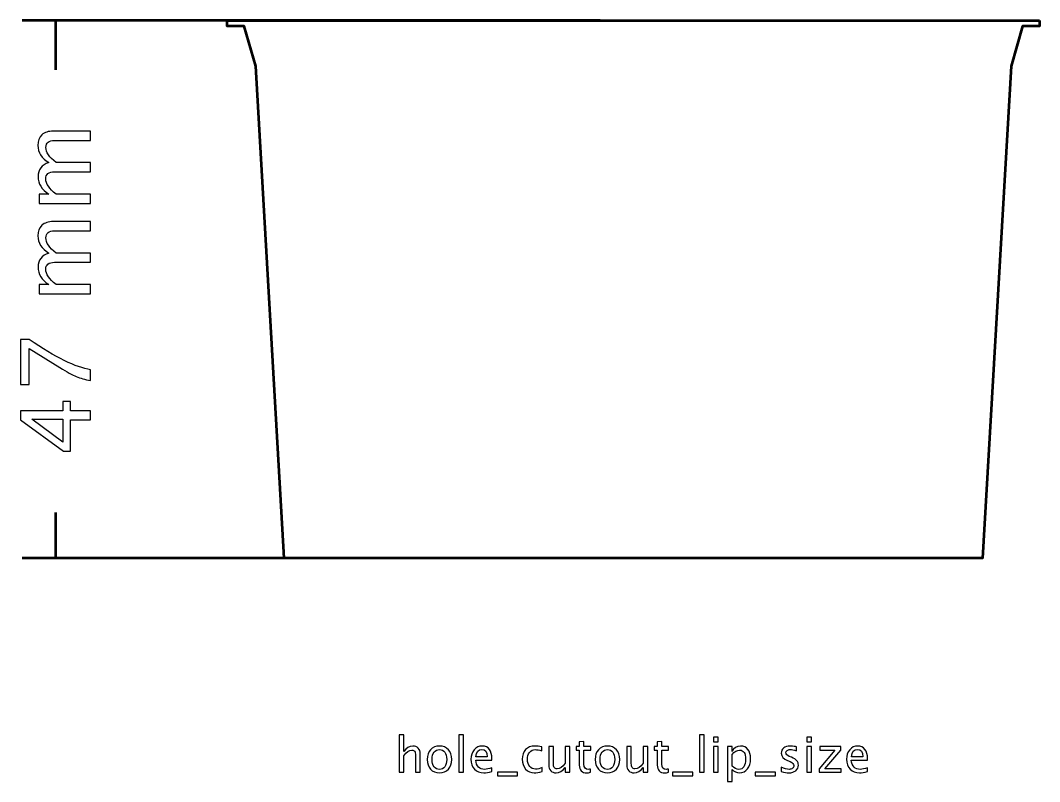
# Model space of a CAD drawing. Header units: centimetres. Extents: x -14.4 to 14.4, y -15.9 to 20.1.
# Drawn here: x -12.86 to -3.95, y -8.45 to -1.8 of the extents above; entities that cross this region are included whole.
import ezdxf

# ---------------------------------------------------------------- set-up
doc = ezdxf.new("R2010")
doc.units = ezdxf.units.CM
doc.header["$MEASUREMENT"] = 0
doc.layers.add('Layer 1', color=7, linetype='Continuous')

msp = doc.modelspace()

# ---------------------------------------------------------------- linework, layer by layer
at = {"layer": 'Layer 1', "lineweight": 53}
for points in [[(-7.79106, -1.8), (-7.79106, -1.8), (-12.84105, -1.8), (-12.84105, -1.8)], [(-12.54999, -1.8), (-12.54999, -1.8), (-12.54999, -2.23137), (-12.54999, -2.23137)], [(-12.54999, -6.10307), (-12.54999, -6.10307), (-12.54999, -6.5), (-12.54999, -6.5)], [(-7.79106, -6.5), (-7.79106, -6.5), (-12.84105, -6.5), (-12.84105, -6.5)]]:
    msp.add_open_spline(points, degree=3, dxfattribs=at)
msp.add_open_spline([(-3.95002, -1.8), (-3.95002, -1.8), (-11.04999, -1.8), (-11.04999, -1.8), (-11.04999, -1.8), (-11.04999, -1.8), (-11.04999, -1.85), (-11.04999, -1.85), (-11.04999, -1.85), (-11.04999, -1.85), (-10.89999, -1.84999), (-10.89999, -1.84999), (-10.89999, -1.84999), (-10.89999, -1.84999), (-10.79999, -2.2), (-10.79999, -2.2), (-10.79999, -2.2), (-10.79999, -2.2), (-10.54999, -6.5), (-10.54999, -6.5), (-10.54999, -6.5), (-10.54999, -6.5), (-4.45002, -6.5), (-4.45002, -6.5), (-4.45002, -6.5), (-4.45002, -6.5), (-4.20002, -2.2), (-4.20002, -2.2), (-4.20002, -2.2), (-4.20002, -2.2), (-4.10002, -1.84999), (-4.10002, -1.84999), (-4.10002, -1.84999), (-4.10002, -1.84999), (-3.95002, -1.85), (-3.95002, -1.85), (-3.95002, -1.85), (-3.95002, -1.85), (-3.95002, -1.8), (-3.95002, -1.8)], degree=3, knots=[0, 0, 0, 0, 0.0909091, 0.0909091, 0.0909091, 0.0909091, 0.1818182, 0.1818182, 0.1818182, 0.1818182, 0.2727273, 0.2727273, 0.2727273, 0.2727273, 0.3636364, 0.3636364, 0.3636364, 0.3636364, 0.4545455, 0.4545455, 0.4545455, 0.4545455, 0.5454545, 0.5454545, 0.5454545, 0.5454545, 0.6363636, 0.6363636, 0.6363636, 0.6363636, 0.7272727, 0.7272727, 0.7272727, 0.7272727, 0.8181818, 0.8181818, 0.8181818, 0.8181818, 1, 1, 1, 1], dxfattribs=at)
at = {"layer": 'Layer 1'}
for points, knots in [([(-12.24392, -3.39943), (-12.24392, -3.39943), (-12.69266, -3.39943), (-12.69266, -3.39943), (-12.69266, -3.39943), (-12.69266, -3.39943), (-12.69266, -3.31815), (-12.69266, -3.31815), (-12.69266, -3.31815), (-12.69266, -3.31815), (-12.60785, -3.31815), (-12.60785, -3.31815), (-12.60785, -3.31815), (-12.67064, -3.2785), (-12.70197, -3.2277), (-12.70197, -3.16547), (-12.70197, -3.16547), (-12.70197, -3.10549), (-12.67064, -3.06471), (-12.60785, -3.04298), (-12.60785, -3.04298), (-12.67121, -3.00446), (-12.70282, -2.95422), (-12.70282, -2.89256), (-12.70282, -2.89256), (-12.70282, -2.85319), (-12.69124, -2.82257), (-12.66796, -2.80069), (-12.66796, -2.80069), (-12.64468, -2.77882), (-12.61208, -2.76781), (-12.57017, -2.76781), (-12.57017, -2.76781), (-12.57017, -2.76781), (-12.24392, -2.76781), (-12.24392, -2.76781), (-12.24392, -2.76781), (-12.24392, -2.76781), (-12.24392, -2.84909), (-12.24392, -2.84909), (-12.24392, -2.84909), (-12.24392, -2.84909), (-12.55676, -2.84909), (-12.55676, -2.84909), (-12.55676, -2.84909), (-12.60785, -2.84909), (-12.63339, -2.86941), (-12.63339, -2.91005), (-12.63339, -2.91005), (-12.63339, -2.95225), (-12.60361, -2.99656), (-12.54392, -3.04298), (-12.54392, -3.04298), (-12.54392, -3.04298), (-12.24392, -3.04298), (-12.24392, -3.04298), (-12.24392, -3.04298), (-12.24392, -3.04298), (-12.24392, -3.12426), (-12.24392, -3.12426), (-12.24392, -3.12426), (-12.24392, -3.12426), (-12.55705, -3.12426), (-12.55705, -3.12426), (-12.55705, -3.12426), (-12.60855, -3.12426), (-12.63423, -3.14486), (-12.63423, -3.18621), (-12.63423, -3.18621), (-12.63423, -3.22727), (-12.60432, -3.2713), (-12.54435, -3.31815), (-12.54435, -3.31815), (-12.54435, -3.31815), (-12.24392, -3.31815), (-12.24392, -3.31815), (-12.24392, -3.31815), (-12.24392, -3.31815), (-12.24392, -3.39943), (-12.24392, -3.39943)], [0, 0, 0, 0, 0.047619, 0.047619, 0.047619, 0.047619, 0.0952381, 0.0952381, 0.0952381, 0.0952381, 0.1428571, 0.1428571, 0.1428571, 0.1428571, 0.1904762, 0.1904762, 0.1904762, 0.1904762, 0.2380952, 0.2380952, 0.2380952, 0.2380952, 0.2857143, 0.2857143, 0.2857143, 0.2857143, 0.3333333, 0.3333333, 0.3333333, 0.3333333, 0.3809524, 0.3809524, 0.3809524, 0.3809524, 0.4285714, 0.4285714, 0.4285714, 0.4285714, 0.4761905, 0.4761905, 0.4761905, 0.4761905, 0.5238095, 0.5238095, 0.5238095, 0.5238095, 0.5714286, 0.5714286, 0.5714286, 0.5714286, 0.6190476, 0.6190476, 0.6190476, 0.6190476, 0.6666667, 0.6666667, 0.6666667, 0.6666667, 0.7142857, 0.7142857, 0.7142857, 0.7142857, 0.7619048, 0.7619048, 0.7619048, 0.7619048, 0.8095238, 0.8095238, 0.8095238, 0.8095238, 0.8571429, 0.8571429, 0.8571429, 0.8571429, 0.9047619, 0.9047619, 0.9047619, 0.9047619, 1, 1, 1, 1]), ([(-12.24392, -4.18994), (-12.24392, -4.18994), (-12.69266, -4.18994), (-12.69266, -4.18994), (-12.69266, -4.18994), (-12.69266, -4.18994), (-12.69266, -4.10866), (-12.69266, -4.10866), (-12.69266, -4.10866), (-12.69266, -4.10866), (-12.60785, -4.10866), (-12.60785, -4.10866), (-12.60785, -4.10866), (-12.67064, -4.06901), (-12.70197, -4.01821), (-12.70197, -3.95598), (-12.70197, -3.95598), (-12.70197, -3.896), (-12.67064, -3.85522), (-12.60785, -3.83349), (-12.60785, -3.83349), (-12.67121, -3.79497), (-12.70282, -3.74473), (-12.70282, -3.68307), (-12.70282, -3.68307), (-12.70282, -3.6437), (-12.69124, -3.61308), (-12.66796, -3.5912), (-12.66796, -3.5912), (-12.64468, -3.56933), (-12.61208, -3.55832), (-12.57017, -3.55832), (-12.57017, -3.55832), (-12.57017, -3.55832), (-12.24392, -3.55832), (-12.24392, -3.55832), (-12.24392, -3.55832), (-12.24392, -3.55832), (-12.24392, -3.6396), (-12.24392, -3.6396), (-12.24392, -3.6396), (-12.24392, -3.6396), (-12.55676, -3.6396), (-12.55676, -3.6396), (-12.55676, -3.6396), (-12.60785, -3.6396), (-12.63339, -3.65992), (-12.63339, -3.70056), (-12.63339, -3.70056), (-12.63339, -3.74276), (-12.60361, -3.78707), (-12.54392, -3.83349), (-12.54392, -3.83349), (-12.54392, -3.83349), (-12.24392, -3.83349), (-12.24392, -3.83349), (-12.24392, -3.83349), (-12.24392, -3.83349), (-12.24392, -3.91477), (-12.24392, -3.91477), (-12.24392, -3.91477), (-12.24392, -3.91477), (-12.55705, -3.91477), (-12.55705, -3.91477), (-12.55705, -3.91477), (-12.60855, -3.91477), (-12.63423, -3.93537), (-12.63423, -3.97672), (-12.63423, -3.97672), (-12.63423, -4.01778), (-12.60432, -4.06181), (-12.54435, -4.10866), (-12.54435, -4.10866), (-12.54435, -4.10866), (-12.24392, -4.10866), (-12.24392, -4.10866), (-12.24392, -4.10866), (-12.24392, -4.10866), (-12.24392, -4.18994), (-12.24392, -4.18994)], [0, 0, 0, 0, 0.047619, 0.047619, 0.047619, 0.047619, 0.0952381, 0.0952381, 0.0952381, 0.0952381, 0.1428571, 0.1428571, 0.1428571, 0.1428571, 0.1904762, 0.1904762, 0.1904762, 0.1904762, 0.2380952, 0.2380952, 0.2380952, 0.2380952, 0.2857143, 0.2857143, 0.2857143, 0.2857143, 0.3333333, 0.3333333, 0.3333333, 0.3333333, 0.3809524, 0.3809524, 0.3809524, 0.3809524, 0.4285714, 0.4285714, 0.4285714, 0.4285714, 0.4761905, 0.4761905, 0.4761905, 0.4761905, 0.5238095, 0.5238095, 0.5238095, 0.5238095, 0.5714286, 0.5714286, 0.5714286, 0.5714286, 0.6190476, 0.6190476, 0.6190476, 0.6190476, 0.6666667, 0.6666667, 0.6666667, 0.6666667, 0.7142857, 0.7142857, 0.7142857, 0.7142857, 0.7619048, 0.7619048, 0.7619048, 0.7619048, 0.8095238, 0.8095238, 0.8095238, 0.8095238, 0.8571429, 0.8571429, 0.8571429, 0.8571429, 0.9047619, 0.9047619, 0.9047619, 0.9047619, 1, 1, 1, 1]), ([(-12.24392, -4.94743), (-12.29162, -4.93953), (-12.33296, -4.9281), (-12.36767, -4.91342), (-12.36767, -4.91342), (-12.40239, -4.89875), (-12.45008, -4.87264), (-12.5109, -4.83539), (-12.5109, -4.83539), (-12.5109, -4.83539), (-12.77986, -4.66888), (-12.77986, -4.66888), (-12.77986, -4.66888), (-12.77986, -4.66888), (-12.77986, -4.98299), (-12.77986, -4.98299), (-12.77986, -4.98299), (-12.77986, -4.98299), (-12.85606, -4.98299), (-12.85606, -4.98299), (-12.85606, -4.98299), (-12.85606, -4.98299), (-12.85606, -4.59013), (-12.85606, -4.59013), (-12.85606, -4.59013), (-12.85606, -4.59013), (-12.77986, -4.59013), (-12.77986, -4.59013), (-12.77986, -4.59013), (-12.54844, -4.74691), (-12.36979, -4.83468), (-12.24392, -4.85345), (-12.24392, -4.85345), (-12.24392, -4.85345), (-12.24392, -4.94743), (-12.24392, -4.94743)], [0, 0, 0, 0, 0.1, 0.1, 0.1, 0.1, 0.2, 0.2, 0.2, 0.2, 0.3, 0.3, 0.3, 0.3, 0.4, 0.4, 0.4, 0.4, 0.5, 0.5, 0.5, 0.5, 0.6, 0.6, 0.6, 0.6, 0.7, 0.7, 0.7, 0.7, 0.8, 0.8, 0.8, 0.8, 1, 1, 1, 1]), ([(-12.24392, -5.29062), (-12.24392, -5.29062), (-12.41749, -5.29062), (-12.41749, -5.29062), (-12.41749, -5.29062), (-12.41749, -5.29062), (-12.41749, -5.56663), (-12.41749, -5.56663), (-12.41749, -5.56663), (-12.41749, -5.56663), (-12.47929, -5.56663), (-12.47929, -5.56663), (-12.47929, -5.56663), (-12.47929, -5.56663), (-12.85606, -5.29062), (-12.85606, -5.29062), (-12.85606, -5.29062), (-12.85606, -5.29062), (-12.85606, -5.21442), (-12.85606, -5.21442), (-12.85606, -5.21442), (-12.85606, -5.21442), (-12.48437, -5.21442), (-12.48437, -5.21442), (-12.48437, -5.21442), (-12.48437, -5.21442), (-12.48437, -5.13229), (-12.48437, -5.13229), (-12.48437, -5.13229), (-12.48437, -5.13229), (-12.41749, -5.13229), (-12.41749, -5.13229), (-12.41749, -5.13229), (-12.41749, -5.13229), (-12.41749, -5.21442), (-12.41749, -5.21442), (-12.41749, -5.21442), (-12.41749, -5.21442), (-12.24392, -5.21442), (-12.24392, -5.21442), (-12.24392, -5.21442), (-12.24392, -5.21442), (-12.24392, -5.29062), (-12.24392, -5.29062)], [0, 0, 0, 0, 0.0833333, 0.0833333, 0.0833333, 0.0833333, 0.1666667, 0.1666667, 0.1666667, 0.1666667, 0.25, 0.25, 0.25, 0.25, 0.3333333, 0.3333333, 0.3333333, 0.3333333, 0.4166667, 0.4166667, 0.4166667, 0.4166667, 0.5, 0.5, 0.5, 0.5, 0.5833333, 0.5833333, 0.5833333, 0.5833333, 0.6666667, 0.6666667, 0.6666667, 0.6666667, 0.75, 0.75, 0.75, 0.75, 0.8333333, 0.8333333, 0.8333333, 0.8333333, 1, 1, 1, 1]), ([(-12.48437, -5.48634), (-12.48437, -5.48634), (-12.48437, -5.28554), (-12.48437, -5.28554), (-12.48437, -5.28554), (-12.48437, -5.28554), (-12.75559, -5.28554), (-12.75559, -5.28554), (-12.75559, -5.28554), (-12.75559, -5.28554), (-12.48437, -5.48634), (-12.48437, -5.48634)], [0, 0, 0, 0, 0.25, 0.25, 0.25, 0.25, 0.5, 0.5, 0.5, 0.5, 1, 1, 1, 1]), ([(-9.54636, -8.37235), (-9.54636, -8.37235), (-9.54636, -8.04596), (-9.54636, -8.04596), (-9.54636, -8.04596), (-9.54636, -8.04596), (-9.50572, -8.04596), (-9.50572, -8.04596), (-9.50572, -8.04596), (-9.50572, -8.04596), (-9.50572, -8.19039), (-9.50572, -8.19039), (-9.50572, -8.19039), (-9.4842, -8.15899), (-9.45781, -8.14333), (-9.42663, -8.14333), (-9.42663, -8.14333), (-9.40701, -8.14333), (-9.39142, -8.14947), (-9.37992, -8.16181), (-9.37992, -8.16181), (-9.36842, -8.17409), (-9.36264, -8.19067), (-9.36264, -8.21141), (-9.36264, -8.21141), (-9.36264, -8.21141), (-9.36264, -8.37235), (-9.36264, -8.37235), (-9.36264, -8.37235), (-9.36264, -8.37235), (-9.40327, -8.37235), (-9.40327, -8.37235), (-9.40327, -8.37235), (-9.40327, -8.37235), (-9.40327, -8.22468), (-9.40327, -8.22468), (-9.40327, -8.22468), (-9.40327, -8.20803), (-9.40574, -8.19617), (-9.41061, -8.18912), (-9.41061, -8.18912), (-9.41555, -8.18199), (-9.42367, -8.17846), (-9.43502, -8.17846), (-9.43502, -8.17846), (-9.46, -8.17846), (-9.48357, -8.19476), (-9.50572, -8.22736), (-9.50572, -8.22736), (-9.50572, -8.22736), (-9.50572, -8.37235), (-9.50572, -8.37235), (-9.50572, -8.37235), (-9.50572, -8.37235), (-9.54636, -8.37235), (-9.54636, -8.37235)], [0, 0, 0, 0, 0.0666667, 0.0666667, 0.0666667, 0.0666667, 0.1333333, 0.1333333, 0.1333333, 0.1333333, 0.2, 0.2, 0.2, 0.2, 0.2666667, 0.2666667, 0.2666667, 0.2666667, 0.3333333, 0.3333333, 0.3333333, 0.3333333, 0.4, 0.4, 0.4, 0.4, 0.4666667, 0.4666667, 0.4666667, 0.4666667, 0.5333333, 0.5333333, 0.5333333, 0.5333333, 0.6, 0.6, 0.6, 0.6, 0.6666667, 0.6666667, 0.6666667, 0.6666667, 0.7333333, 0.7333333, 0.7333333, 0.7333333, 0.8, 0.8, 0.8, 0.8, 0.8666667, 0.8666667, 0.8666667, 0.8666667, 1, 1, 1, 1]), ([(-9.02354, -8.37235), (-9.02354, -8.37235), (-9.02354, -8.04596), (-9.02354, -8.04596), (-9.02354, -8.04596), (-9.02354, -8.04596), (-8.9829, -8.04596), (-8.9829, -8.04596), (-8.9829, -8.04596), (-8.9829, -8.04596), (-8.9829, -8.37235), (-8.9829, -8.37235), (-8.9829, -8.37235), (-8.9829, -8.37235), (-9.02354, -8.37235), (-9.02354, -8.37235)], [0, 0, 0, 0, 0.2, 0.2, 0.2, 0.2, 0.4, 0.4, 0.4, 0.4, 0.6, 0.6, 0.6, 0.6, 1, 1, 1, 1]), ([(-7.87376, -8.37228), (-7.88632, -8.37574), (-7.89726, -8.37743), (-7.9065, -8.37743), (-7.9065, -8.37743), (-7.92724, -8.37743), (-7.9434, -8.3715), (-7.95497, -8.35965), (-7.95497, -8.35965), (-7.96661, -8.3478), (-7.9724, -8.33136), (-7.9724, -8.31026), (-7.9724, -8.31026), (-7.9724, -8.31026), (-7.9724, -8.17846), (-7.9724, -8.17846), (-7.9724, -8.17846), (-7.9724, -8.17846), (-8.00048, -8.17846), (-8.00048, -8.17846), (-8.00048, -8.17846), (-8.00048, -8.17846), (-8.00048, -8.14799), (-8.00048, -8.14799), (-8.00048, -8.14799), (-8.00048, -8.14799), (-7.9724, -8.14799), (-7.9724, -8.14799), (-7.9724, -8.14799), (-7.9724, -8.14799), (-7.9724, -8.10742), (-7.9724, -8.10742), (-7.9724, -8.10742), (-7.9724, -8.10742), (-7.93176, -8.10354), (-7.93176, -8.10354), (-7.93176, -8.10354), (-7.93176, -8.10354), (-7.93176, -8.14799), (-7.93176, -8.14799), (-7.93176, -8.14799), (-7.93176, -8.14799), (-7.87291, -8.14799), (-7.87291, -8.14799), (-7.87291, -8.14799), (-7.87291, -8.14799), (-7.87291, -8.17846), (-7.87291, -8.17846), (-7.87291, -8.17846), (-7.87291, -8.17846), (-7.93176, -8.17846), (-7.93176, -8.17846), (-7.93176, -8.17846), (-7.93176, -8.17846), (-7.93176, -8.30292), (-7.93176, -8.30292), (-7.93176, -8.30292), (-7.93176, -8.33227), (-7.91899, -8.34695), (-7.89352, -8.34695), (-7.89352, -8.34695), (-7.88808, -8.34695), (-7.88152, -8.34603), (-7.87376, -8.34427), (-7.87376, -8.34427), (-7.87376, -8.34427), (-7.87376, -8.37228), (-7.87376, -8.37228)], [0, 0, 0, 0, 0.0555556, 0.0555556, 0.0555556, 0.0555556, 0.1111111, 0.1111111, 0.1111111, 0.1111111, 0.1666667, 0.1666667, 0.1666667, 0.1666667, 0.2222222, 0.2222222, 0.2222222, 0.2222222, 0.2777778, 0.2777778, 0.2777778, 0.2777778, 0.3333333, 0.3333333, 0.3333333, 0.3333333, 0.3888889, 0.3888889, 0.3888889, 0.3888889, 0.4444444, 0.4444444, 0.4444444, 0.4444444, 0.5, 0.5, 0.5, 0.5, 0.5555556, 0.5555556, 0.5555556, 0.5555556, 0.6111111, 0.6111111, 0.6111111, 0.6111111, 0.6666667, 0.6666667, 0.6666667, 0.6666667, 0.7222222, 0.7222222, 0.7222222, 0.7222222, 0.7777778, 0.7777778, 0.7777778, 0.7777778, 0.8333333, 0.8333333, 0.8333333, 0.8333333, 0.8888889, 0.8888889, 0.8888889, 0.8888889, 1, 1, 1, 1]), ([(-7.19261, -8.37228), (-7.20517, -8.37574), (-7.21611, -8.37743), (-7.22535, -8.37743), (-7.22535, -8.37743), (-7.24609, -8.37743), (-7.26225, -8.3715), (-7.27382, -8.35965), (-7.27382, -8.35965), (-7.28546, -8.3478), (-7.29125, -8.33136), (-7.29125, -8.31026), (-7.29125, -8.31026), (-7.29125, -8.31026), (-7.29125, -8.17846), (-7.29125, -8.17846), (-7.29125, -8.17846), (-7.29125, -8.17846), (-7.31933, -8.17846), (-7.31933, -8.17846), (-7.31933, -8.17846), (-7.31933, -8.17846), (-7.31933, -8.14799), (-7.31933, -8.14799), (-7.31933, -8.14799), (-7.31933, -8.14799), (-7.29125, -8.14799), (-7.29125, -8.14799), (-7.29125, -8.14799), (-7.29125, -8.14799), (-7.29125, -8.10742), (-7.29125, -8.10742), (-7.29125, -8.10742), (-7.29125, -8.10742), (-7.25061, -8.10354), (-7.25061, -8.10354), (-7.25061, -8.10354), (-7.25061, -8.10354), (-7.25061, -8.14799), (-7.25061, -8.14799), (-7.25061, -8.14799), (-7.25061, -8.14799), (-7.19176, -8.14799), (-7.19176, -8.14799), (-7.19176, -8.14799), (-7.19176, -8.14799), (-7.19176, -8.17846), (-7.19176, -8.17846), (-7.19176, -8.17846), (-7.19176, -8.17846), (-7.25061, -8.17846), (-7.25061, -8.17846), (-7.25061, -8.17846), (-7.25061, -8.17846), (-7.25061, -8.30292), (-7.25061, -8.30292), (-7.25061, -8.30292), (-7.25061, -8.33227), (-7.23784, -8.34695), (-7.21237, -8.34695), (-7.21237, -8.34695), (-7.20693, -8.34695), (-7.20037, -8.34603), (-7.19261, -8.34427), (-7.19261, -8.34427), (-7.19261, -8.34427), (-7.19261, -8.37228), (-7.19261, -8.37228)], [0, 0, 0, 0, 0.0555556, 0.0555556, 0.0555556, 0.0555556, 0.1111111, 0.1111111, 0.1111111, 0.1111111, 0.1666667, 0.1666667, 0.1666667, 0.1666667, 0.2222222, 0.2222222, 0.2222222, 0.2222222, 0.2777778, 0.2777778, 0.2777778, 0.2777778, 0.3333333, 0.3333333, 0.3333333, 0.3333333, 0.3888889, 0.3888889, 0.3888889, 0.3888889, 0.4444444, 0.4444444, 0.4444444, 0.4444444, 0.5, 0.5, 0.5, 0.5, 0.5555556, 0.5555556, 0.5555556, 0.5555556, 0.6111111, 0.6111111, 0.6111111, 0.6111111, 0.6666667, 0.6666667, 0.6666667, 0.6666667, 0.7222222, 0.7222222, 0.7222222, 0.7222222, 0.7777778, 0.7777778, 0.7777778, 0.7777778, 0.8333333, 0.8333333, 0.8333333, 0.8333333, 0.8888889, 0.8888889, 0.8888889, 0.8888889, 1, 1, 1, 1]), ([(-6.92294, -8.37235), (-6.92294, -8.37235), (-6.92294, -8.04596), (-6.92294, -8.04596), (-6.92294, -8.04596), (-6.92294, -8.04596), (-6.8823, -8.04596), (-6.8823, -8.04596), (-6.8823, -8.04596), (-6.8823, -8.04596), (-6.8823, -8.37235), (-6.8823, -8.37235), (-6.8823, -8.37235), (-6.8823, -8.37235), (-6.92294, -8.37235), (-6.92294, -8.37235)], [0, 0, 0, 0, 0.2, 0.2, 0.2, 0.2, 0.4, 0.4, 0.4, 0.4, 0.6, 0.6, 0.6, 0.6, 1, 1, 1, 1]), ([(-6.8006, -8.10692), (-6.8006, -8.10692), (-6.8006, -8.06628), (-6.8006, -8.06628), (-6.8006, -8.06628), (-6.8006, -8.06628), (-6.75996, -8.06628), (-6.75996, -8.06628), (-6.75996, -8.06628), (-6.75996, -8.06628), (-6.75996, -8.10692), (-6.75996, -8.10692), (-6.75996, -8.10692), (-6.75996, -8.10692), (-6.8006, -8.10692), (-6.8006, -8.10692)], [0, 0, 0, 0, 0.2, 0.2, 0.2, 0.2, 0.4, 0.4, 0.4, 0.4, 0.6, 0.6, 0.6, 0.6, 1, 1, 1, 1]), ([(-5.98434, -8.10692), (-5.98434, -8.10692), (-5.98434, -8.06628), (-5.98434, -8.06628), (-5.98434, -8.06628), (-5.98434, -8.06628), (-5.9437, -8.06628), (-5.9437, -8.06628), (-5.9437, -8.06628), (-5.9437, -8.06628), (-5.9437, -8.10692), (-5.9437, -8.10692), (-5.9437, -8.10692), (-5.9437, -8.10692), (-5.98434, -8.10692), (-5.98434, -8.10692)], [0, 0, 0, 0, 0.2, 0.2, 0.2, 0.2, 0.4, 0.4, 0.4, 0.4, 0.6, 0.6, 0.6, 0.6, 1, 1, 1, 1]), ([(-9.19429, -8.37743), (-9.22724, -8.37743), (-9.25334, -8.36692), (-9.27253, -8.34589), (-9.27253, -8.34589), (-9.29179, -8.32487), (-9.30139, -8.29629), (-9.30139, -8.26024), (-9.30139, -8.26024), (-9.30139, -8.22426), (-9.29179, -8.19575), (-9.27253, -8.1748), (-9.27253, -8.1748), (-9.25334, -8.15384), (-9.22724, -8.14333), (-9.19429, -8.14333), (-9.19429, -8.14333), (-9.16134, -8.14333), (-9.13523, -8.15384), (-9.11604, -8.1748), (-9.11604, -8.1748), (-9.09678, -8.19575), (-9.08719, -8.22426), (-9.08719, -8.26024), (-9.08719, -8.26024), (-9.08719, -8.29629), (-9.09678, -8.32487), (-9.11604, -8.34589), (-9.11604, -8.34589), (-9.13523, -8.36692), (-9.16134, -8.37743), (-9.19429, -8.37743)], [0, 0, 0, 0, 0.1111111, 0.1111111, 0.1111111, 0.1111111, 0.2222222, 0.2222222, 0.2222222, 0.2222222, 0.3333333, 0.3333333, 0.3333333, 0.3333333, 0.4444444, 0.4444444, 0.4444444, 0.4444444, 0.5555556, 0.5555556, 0.5555556, 0.5555556, 0.6666667, 0.6666667, 0.6666667, 0.6666667, 0.7777778, 0.7777778, 0.7777778, 0.7777778, 1, 1, 1, 1]), ([(-9.19436, -8.34695), (-9.17425, -8.34695), (-9.15859, -8.3394), (-9.14744, -8.32423), (-9.14744, -8.32423), (-9.13636, -8.30913), (-9.13079, -8.28775), (-9.13079, -8.26024), (-9.13079, -8.26024), (-9.13079, -8.23279), (-9.13636, -8.21148), (-9.14744, -8.19639), (-9.14744, -8.19639), (-9.15859, -8.18136), (-9.17425, -8.17381), (-9.19436, -8.17381), (-9.19436, -8.17381), (-9.21454, -8.17381), (-9.2302, -8.18136), (-9.24121, -8.19639), (-9.24121, -8.19639), (-9.25228, -8.21148), (-9.25779, -8.23279), (-9.25779, -8.26024), (-9.25779, -8.26024), (-9.25779, -8.28775), (-9.25228, -8.30913), (-9.24121, -8.32423), (-9.24121, -8.32423), (-9.2302, -8.3394), (-9.21454, -8.34695), (-9.19436, -8.34695)], [0, 0, 0, 0, 0.1111111, 0.1111111, 0.1111111, 0.1111111, 0.2222222, 0.2222222, 0.2222222, 0.2222222, 0.3333333, 0.3333333, 0.3333333, 0.3333333, 0.4444444, 0.4444444, 0.4444444, 0.4444444, 0.5555556, 0.5555556, 0.5555556, 0.5555556, 0.6666667, 0.6666667, 0.6666667, 0.6666667, 0.7777778, 0.7777778, 0.7777778, 0.7777778, 1, 1, 1, 1]), ([(-8.73652, -8.36515), (-8.76383, -8.37334), (-8.78718, -8.37743), (-8.80666, -8.37743), (-8.80666, -8.37743), (-8.83989, -8.37743), (-8.86691, -8.36642), (-8.88772, -8.34448), (-8.88772, -8.34448), (-8.90854, -8.32254), (-8.91898, -8.2941), (-8.91898, -8.25911), (-8.91898, -8.25911), (-8.91898, -8.22517), (-8.90981, -8.1973), (-8.89139, -8.1755), (-8.89139, -8.1755), (-8.87298, -8.15377), (-8.84941, -8.14291), (-8.8207, -8.14291), (-8.8207, -8.14291), (-8.79353, -8.14291), (-8.77251, -8.15257), (-8.75769, -8.1719), (-8.75769, -8.1719), (-8.74287, -8.19124), (-8.73547, -8.21861), (-8.73547, -8.2541), (-8.73547, -8.2541), (-8.73547, -8.2541), (-8.73568, -8.26652), (-8.73568, -8.26652), (-8.73568, -8.26652), (-8.73568, -8.26652), (-8.87749, -8.26652), (-8.87749, -8.26652), (-8.87749, -8.26652), (-8.87157, -8.32014), (-8.84539, -8.34695), (-8.79904, -8.34695), (-8.79904, -8.34695), (-8.78203, -8.34695), (-8.76122, -8.34215), (-8.73652, -8.33256), (-8.73652, -8.33256), (-8.73652, -8.33256), (-8.73652, -8.36515), (-8.73652, -8.36515)], [0, 0, 0, 0, 0.0769231, 0.0769231, 0.0769231, 0.0769231, 0.1538462, 0.1538462, 0.1538462, 0.1538462, 0.2307692, 0.2307692, 0.2307692, 0.2307692, 0.3076923, 0.3076923, 0.3076923, 0.3076923, 0.3846154, 0.3846154, 0.3846154, 0.3846154, 0.4615385, 0.4615385, 0.4615385, 0.4615385, 0.5384615, 0.5384615, 0.5384615, 0.5384615, 0.6153846, 0.6153846, 0.6153846, 0.6153846, 0.6923077, 0.6923077, 0.6923077, 0.6923077, 0.7692308, 0.7692308, 0.7692308, 0.7692308, 0.8461538, 0.8461538, 0.8461538, 0.8461538, 1, 1, 1, 1]), ([(-8.87538, -8.23604), (-8.87538, -8.23604), (-8.77632, -8.23604), (-8.77632, -8.23604), (-8.77632, -8.23604), (-8.77632, -8.19427), (-8.79191, -8.17338), (-8.82303, -8.17338), (-8.82303, -8.17338), (-8.85435, -8.17338), (-8.87178, -8.19427), (-8.87538, -8.23604)], [0, 0, 0, 0, 0.25, 0.25, 0.25, 0.25, 0.5, 0.5, 0.5, 0.5, 1, 1, 1, 1]), ([(-8.29787, -8.36558), (-8.32419, -8.37348), (-8.34691, -8.37743), (-8.36603, -8.37743), (-8.36603, -8.37743), (-8.39637, -8.37743), (-8.42149, -8.36621), (-8.44145, -8.34385), (-8.44145, -8.34385), (-8.46142, -8.32141), (-8.47144, -8.29312), (-8.47144, -8.25904), (-8.47144, -8.25904), (-8.47144, -8.22263), (-8.46156, -8.1942), (-8.44181, -8.17388), (-8.44181, -8.17388), (-8.42205, -8.15349), (-8.39446, -8.14333), (-8.35905, -8.14333), (-8.35905, -8.14333), (-8.34162, -8.14333), (-8.322, -8.14573), (-8.30041, -8.15053), (-8.30041, -8.15053), (-8.30041, -8.15053), (-8.30041, -8.18481), (-8.30041, -8.18481), (-8.30041, -8.18481), (-8.32335, -8.17804), (-8.34204, -8.17465), (-8.35644, -8.17465), (-8.35644, -8.17465), (-8.37732, -8.17465), (-8.39404, -8.18249), (-8.40653, -8.19808), (-8.40653, -8.19808), (-8.41902, -8.21367), (-8.4253, -8.23449), (-8.4253, -8.26045), (-8.4253, -8.26045), (-8.4253, -8.28564), (-8.41881, -8.30596), (-8.40589, -8.32155), (-8.40589, -8.32155), (-8.39298, -8.33707), (-8.37612, -8.34483), (-8.35517, -8.34483), (-8.35517, -8.34483), (-8.33661, -8.34483), (-8.31756, -8.34004), (-8.29787, -8.33044), (-8.29787, -8.33044), (-8.29787, -8.33044), (-8.29787, -8.36558), (-8.29787, -8.36558)], [0, 0, 0, 0, 0.0666667, 0.0666667, 0.0666667, 0.0666667, 0.1333333, 0.1333333, 0.1333333, 0.1333333, 0.2, 0.2, 0.2, 0.2, 0.2666667, 0.2666667, 0.2666667, 0.2666667, 0.3333333, 0.3333333, 0.3333333, 0.3333333, 0.4, 0.4, 0.4, 0.4, 0.4666667, 0.4666667, 0.4666667, 0.4666667, 0.5333333, 0.5333333, 0.5333333, 0.5333333, 0.6, 0.6, 0.6, 0.6, 0.6666667, 0.6666667, 0.6666667, 0.6666667, 0.7333333, 0.7333333, 0.7333333, 0.7333333, 0.8, 0.8, 0.8, 0.8, 0.8666667, 0.8666667, 0.8666667, 0.8666667, 1, 1, 1, 1]), ([(-8.09629, -8.37235), (-8.09629, -8.37235), (-8.09629, -8.33016), (-8.09629, -8.33016), (-8.09629, -8.33016), (-8.11796, -8.3617), (-8.14427, -8.37743), (-8.17518, -8.37743), (-8.17518, -8.37743), (-8.19479, -8.37743), (-8.21038, -8.37129), (-8.22195, -8.35894), (-8.22195, -8.35894), (-8.23359, -8.3466), (-8.23938, -8.33002), (-8.23938, -8.30906), (-8.23938, -8.30906), (-8.23938, -8.30906), (-8.23938, -8.14799), (-8.23938, -8.14799), (-8.23938, -8.14799), (-8.23938, -8.14799), (-8.19874, -8.14799), (-8.19874, -8.14799), (-8.19874, -8.14799), (-8.19874, -8.14799), (-8.19874, -8.2958), (-8.19874, -8.2958), (-8.19874, -8.2958), (-8.19874, -8.31266), (-8.19627, -8.32458), (-8.1914, -8.33164), (-8.1914, -8.33164), (-8.18646, -8.33877), (-8.17828, -8.34229), (-8.16678, -8.34229), (-8.16678, -8.34229), (-8.14194, -8.34229), (-8.11838, -8.326), (-8.09629, -8.29333), (-8.09629, -8.29333), (-8.09629, -8.29333), (-8.09629, -8.14799), (-8.09629, -8.14799), (-8.09629, -8.14799), (-8.09629, -8.14799), (-8.05566, -8.14799), (-8.05566, -8.14799), (-8.05566, -8.14799), (-8.05566, -8.14799), (-8.05566, -8.37235), (-8.05566, -8.37235), (-8.05566, -8.37235), (-8.05566, -8.37235), (-8.09629, -8.37235), (-8.09629, -8.37235)], [0, 0, 0, 0, 0.0666667, 0.0666667, 0.0666667, 0.0666667, 0.1333333, 0.1333333, 0.1333333, 0.1333333, 0.2, 0.2, 0.2, 0.2, 0.2666667, 0.2666667, 0.2666667, 0.2666667, 0.3333333, 0.3333333, 0.3333333, 0.3333333, 0.4, 0.4, 0.4, 0.4, 0.4666667, 0.4666667, 0.4666667, 0.4666667, 0.5333333, 0.5333333, 0.5333333, 0.5333333, 0.6, 0.6, 0.6, 0.6, 0.6666667, 0.6666667, 0.6666667, 0.6666667, 0.7333333, 0.7333333, 0.7333333, 0.7333333, 0.8, 0.8, 0.8, 0.8, 0.8666667, 0.8666667, 0.8666667, 0.8666667, 1, 1, 1, 1]), ([(-7.72644, -8.37743), (-7.75939, -8.37743), (-7.78549, -8.36692), (-7.80468, -8.34589), (-7.80468, -8.34589), (-7.82394, -8.32487), (-7.83354, -8.29629), (-7.83354, -8.26024), (-7.83354, -8.26024), (-7.83354, -8.22426), (-7.82394, -8.19575), (-7.80468, -8.1748), (-7.80468, -8.1748), (-7.78549, -8.15384), (-7.75939, -8.14333), (-7.72644, -8.14333), (-7.72644, -8.14333), (-7.69349, -8.14333), (-7.66738, -8.15384), (-7.64819, -8.1748), (-7.64819, -8.1748), (-7.62893, -8.19575), (-7.61934, -8.22426), (-7.61934, -8.26024), (-7.61934, -8.26024), (-7.61934, -8.29629), (-7.62893, -8.32487), (-7.64819, -8.34589), (-7.64819, -8.34589), (-7.66738, -8.36692), (-7.69349, -8.37743), (-7.72644, -8.37743)], [0, 0, 0, 0, 0.1111111, 0.1111111, 0.1111111, 0.1111111, 0.2222222, 0.2222222, 0.2222222, 0.2222222, 0.3333333, 0.3333333, 0.3333333, 0.3333333, 0.4444444, 0.4444444, 0.4444444, 0.4444444, 0.5555556, 0.5555556, 0.5555556, 0.5555556, 0.6666667, 0.6666667, 0.6666667, 0.6666667, 0.7777778, 0.7777778, 0.7777778, 0.7777778, 1, 1, 1, 1]), ([(-7.72651, -8.34695), (-7.7064, -8.34695), (-7.69074, -8.3394), (-7.67959, -8.32423), (-7.67959, -8.32423), (-7.66851, -8.30913), (-7.66294, -8.28775), (-7.66294, -8.26024), (-7.66294, -8.26024), (-7.66294, -8.23279), (-7.66851, -8.21148), (-7.67959, -8.19639), (-7.67959, -8.19639), (-7.69074, -8.18136), (-7.7064, -8.17381), (-7.72651, -8.17381), (-7.72651, -8.17381), (-7.74669, -8.17381), (-7.76235, -8.18136), (-7.77336, -8.19639), (-7.77336, -8.19639), (-7.78443, -8.21148), (-7.78994, -8.23279), (-7.78994, -8.26024), (-7.78994, -8.26024), (-7.78994, -8.28775), (-7.78443, -8.30913), (-7.77336, -8.32423), (-7.77336, -8.32423), (-7.76235, -8.3394), (-7.74669, -8.34695), (-7.72651, -8.34695)], [0, 0, 0, 0, 0.1111111, 0.1111111, 0.1111111, 0.1111111, 0.2222222, 0.2222222, 0.2222222, 0.2222222, 0.3333333, 0.3333333, 0.3333333, 0.3333333, 0.4444444, 0.4444444, 0.4444444, 0.4444444, 0.5555556, 0.5555556, 0.5555556, 0.5555556, 0.6666667, 0.6666667, 0.6666667, 0.6666667, 0.7777778, 0.7777778, 0.7777778, 0.7777778, 1, 1, 1, 1]), ([(-7.41514, -8.37235), (-7.41514, -8.37235), (-7.41514, -8.33016), (-7.41514, -8.33016), (-7.41514, -8.33016), (-7.43681, -8.3617), (-7.46312, -8.37743), (-7.49403, -8.37743), (-7.49403, -8.37743), (-7.51364, -8.37743), (-7.52923, -8.37129), (-7.5408, -8.35894), (-7.5408, -8.35894), (-7.55244, -8.3466), (-7.55823, -8.33002), (-7.55823, -8.30906), (-7.55823, -8.30906), (-7.55823, -8.30906), (-7.55823, -8.14799), (-7.55823, -8.14799), (-7.55823, -8.14799), (-7.55823, -8.14799), (-7.51759, -8.14799), (-7.51759, -8.14799), (-7.51759, -8.14799), (-7.51759, -8.14799), (-7.51759, -8.2958), (-7.51759, -8.2958), (-7.51759, -8.2958), (-7.51759, -8.31266), (-7.51512, -8.32458), (-7.51025, -8.33164), (-7.51025, -8.33164), (-7.50531, -8.33877), (-7.49713, -8.34229), (-7.48563, -8.34229), (-7.48563, -8.34229), (-7.46079, -8.34229), (-7.43723, -8.326), (-7.41514, -8.29333), (-7.41514, -8.29333), (-7.41514, -8.29333), (-7.41514, -8.14799), (-7.41514, -8.14799), (-7.41514, -8.14799), (-7.41514, -8.14799), (-7.37451, -8.14799), (-7.37451, -8.14799), (-7.37451, -8.14799), (-7.37451, -8.14799), (-7.37451, -8.37235), (-7.37451, -8.37235), (-7.37451, -8.37235), (-7.37451, -8.37235), (-7.41514, -8.37235), (-7.41514, -8.37235)], [0, 0, 0, 0, 0.0666667, 0.0666667, 0.0666667, 0.0666667, 0.1333333, 0.1333333, 0.1333333, 0.1333333, 0.2, 0.2, 0.2, 0.2, 0.2666667, 0.2666667, 0.2666667, 0.2666667, 0.3333333, 0.3333333, 0.3333333, 0.3333333, 0.4, 0.4, 0.4, 0.4, 0.4666667, 0.4666667, 0.4666667, 0.4666667, 0.5333333, 0.5333333, 0.5333333, 0.5333333, 0.6, 0.6, 0.6, 0.6, 0.6666667, 0.6666667, 0.6666667, 0.6666667, 0.7333333, 0.7333333, 0.7333333, 0.7333333, 0.8, 0.8, 0.8, 0.8, 0.8666667, 0.8666667, 0.8666667, 0.8666667, 1, 1, 1, 1]), ([(-6.8006, -8.37235), (-6.8006, -8.37235), (-6.8006, -8.14799), (-6.8006, -8.14799), (-6.8006, -8.14799), (-6.8006, -8.14799), (-6.75996, -8.14799), (-6.75996, -8.14799), (-6.75996, -8.14799), (-6.75996, -8.14799), (-6.75996, -8.37235), (-6.75996, -8.37235), (-6.75996, -8.37235), (-6.75996, -8.37235), (-6.8006, -8.37235), (-6.8006, -8.37235)], [0, 0, 0, 0, 0.2, 0.2, 0.2, 0.2, 0.4, 0.4, 0.4, 0.4, 0.6, 0.6, 0.6, 0.6, 1, 1, 1, 1]), ([(-6.67826, -8.45405), (-6.67826, -8.45405), (-6.67826, -8.14799), (-6.67826, -8.14799), (-6.67826, -8.14799), (-6.67826, -8.14799), (-6.63762, -8.14799), (-6.63762, -8.14799), (-6.63762, -8.14799), (-6.63762, -8.14799), (-6.63762, -8.19039), (-6.63762, -8.19039), (-6.63762, -8.19039), (-6.62097, -8.15899), (-6.59592, -8.14333), (-6.56255, -8.14333), (-6.56255, -8.14333), (-6.53553, -8.14333), (-6.51429, -8.15314), (-6.49877, -8.17282), (-6.49877, -8.17282), (-6.48325, -8.19251), (-6.47549, -8.21939), (-6.47549, -8.25346), (-6.47549, -8.25346), (-6.47549, -8.29058), (-6.4843, -8.32056), (-6.50187, -8.34328), (-6.50187, -8.34328), (-6.51944, -8.36607), (-6.54258, -8.37743), (-6.57123, -8.37743), (-6.57123, -8.37743), (-6.59783, -8.37743), (-6.61998, -8.36727), (-6.63762, -8.34688), (-6.63762, -8.34688), (-6.63762, -8.34688), (-6.63762, -8.45405), (-6.63762, -8.45405), (-6.63762, -8.45405), (-6.63762, -8.45405), (-6.67826, -8.45405), (-6.67826, -8.45405)], [0, 0, 0, 0, 0.0833333, 0.0833333, 0.0833333, 0.0833333, 0.1666667, 0.1666667, 0.1666667, 0.1666667, 0.25, 0.25, 0.25, 0.25, 0.3333333, 0.3333333, 0.3333333, 0.3333333, 0.4166667, 0.4166667, 0.4166667, 0.4166667, 0.5, 0.5, 0.5, 0.5, 0.5833333, 0.5833333, 0.5833333, 0.5833333, 0.6666667, 0.6666667, 0.6666667, 0.6666667, 0.75, 0.75, 0.75, 0.75, 0.8333333, 0.8333333, 0.8333333, 0.8333333, 1, 1, 1, 1]), ([(-6.63762, -8.31887), (-6.61667, -8.33757), (-6.5967, -8.34695), (-6.57772, -8.34695), (-6.57772, -8.34695), (-6.55902, -8.34695), (-6.54456, -8.33912), (-6.5344, -8.32353), (-6.5344, -8.32353), (-6.52417, -8.30793), (-6.51909, -8.28599), (-6.51909, -8.25763), (-6.51909, -8.25763), (-6.51909, -8.20513), (-6.53644, -8.17889), (-6.57116, -8.17889), (-6.57116, -8.17889), (-6.59388, -8.17889), (-6.61603, -8.19116), (-6.63762, -8.21579), (-6.63762, -8.21579), (-6.63762, -8.21579), (-6.63762, -8.31887), (-6.63762, -8.31887)], [0, 0, 0, 0, 0.1428571, 0.1428571, 0.1428571, 0.1428571, 0.2857143, 0.2857143, 0.2857143, 0.2857143, 0.4285714, 0.4285714, 0.4285714, 0.4285714, 0.5714286, 0.5714286, 0.5714286, 0.5714286, 0.7142857, 0.7142857, 0.7142857, 0.7142857, 1, 1, 1, 1]), ([(-6.20821, -8.36431), (-6.20821, -8.36431), (-6.20821, -8.32705), (-6.20821, -8.32705), (-6.20821, -8.32705), (-6.18161, -8.34032), (-6.15854, -8.34695), (-6.13886, -8.34695), (-6.13886, -8.34695), (-6.12715, -8.34695), (-6.11741, -8.34378), (-6.10972, -8.33743), (-6.10972, -8.33743), (-6.10203, -8.33115), (-6.09815, -8.32324), (-6.09815, -8.31372), (-6.09815, -8.31372), (-6.09815, -8.29982), (-6.10894, -8.28832), (-6.13053, -8.27922), (-6.13053, -8.27922), (-6.13053, -8.27922), (-6.15431, -8.26913), (-6.15431, -8.26913), (-6.15431, -8.26913), (-6.18938, -8.25459), (-6.20694, -8.23357), (-6.20694, -8.20626), (-6.20694, -8.20626), (-6.20694, -8.18672), (-6.20003, -8.17134), (-6.1862, -8.16012), (-6.1862, -8.16012), (-6.17237, -8.1489), (-6.15339, -8.14333), (-6.12933, -8.14333), (-6.12933, -8.14333), (-6.11684, -8.14333), (-6.10132, -8.14502), (-6.08291, -8.14848), (-6.08291, -8.14848), (-6.08291, -8.14848), (-6.07444, -8.1501), (-6.07444, -8.1501), (-6.07444, -8.1501), (-6.07444, -8.1501), (-6.07444, -8.18397), (-6.07444, -8.18397), (-6.07444, -8.18397), (-6.09709, -8.17719), (-6.11515, -8.17381), (-6.12863, -8.17381), (-6.12863, -8.17381), (-6.14048, -8.17381), (-6.14986, -8.17642), (-6.15699, -8.18157), (-6.15699, -8.18157), (-6.16405, -8.18672), (-6.16757, -8.19363), (-6.16757, -8.20231), (-6.16757, -8.20231), (-6.16757, -8.21452), (-6.1577, -8.22489), (-6.13787, -8.23329), (-6.13787, -8.23329), (-6.13787, -8.23329), (-6.11833, -8.24154), (-6.11833, -8.24154), (-6.11833, -8.24154), (-6.09617, -8.25085), (-6.08051, -8.26073), (-6.07134, -8.2711), (-6.07134, -8.2711), (-6.06209, -8.28148), (-6.05751, -8.29446), (-6.05751, -8.30998), (-6.05751, -8.30998), (-6.05751, -8.32966), (-6.06527, -8.34582), (-6.08086, -8.35845), (-6.08086, -8.35845), (-6.09638, -8.37108), (-6.11628, -8.37743), (-6.14048, -8.37743), (-6.14048, -8.37743), (-6.15911, -8.37743), (-6.18161, -8.37306), (-6.20821, -8.36431)], [0, 0, 0, 0, 0.0434783, 0.0434783, 0.0434783, 0.0434783, 0.0869565, 0.0869565, 0.0869565, 0.0869565, 0.1304348, 0.1304348, 0.1304348, 0.1304348, 0.173913, 0.173913, 0.173913, 0.173913, 0.2173913, 0.2173913, 0.2173913, 0.2173913, 0.2608696, 0.2608696, 0.2608696, 0.2608696, 0.3043478, 0.3043478, 0.3043478, 0.3043478, 0.3478261, 0.3478261, 0.3478261, 0.3478261, 0.3913043, 0.3913043, 0.3913043, 0.3913043, 0.4347826, 0.4347826, 0.4347826, 0.4347826, 0.4782609, 0.4782609, 0.4782609, 0.4782609, 0.5217391, 0.5217391, 0.5217391, 0.5217391, 0.5652174, 0.5652174, 0.5652174, 0.5652174, 0.6086957, 0.6086957, 0.6086957, 0.6086957, 0.6521739, 0.6521739, 0.6521739, 0.6521739, 0.6956522, 0.6956522, 0.6956522, 0.6956522, 0.7391304, 0.7391304, 0.7391304, 0.7391304, 0.7826087, 0.7826087, 0.7826087, 0.7826087, 0.826087, 0.826087, 0.826087, 0.826087, 0.8695652, 0.8695652, 0.8695652, 0.8695652, 0.9130435, 0.9130435, 0.9130435, 0.9130435, 1, 1, 1, 1]), ([(-5.98434, -8.37235), (-5.98434, -8.37235), (-5.98434, -8.14799), (-5.98434, -8.14799), (-5.98434, -8.14799), (-5.98434, -8.14799), (-5.9437, -8.14799), (-5.9437, -8.14799), (-5.9437, -8.14799), (-5.9437, -8.14799), (-5.9437, -8.37235), (-5.9437, -8.37235), (-5.9437, -8.37235), (-5.9437, -8.37235), (-5.98434, -8.37235), (-5.98434, -8.37235)], [0, 0, 0, 0, 0.2, 0.2, 0.2, 0.2, 0.4, 0.4, 0.4, 0.4, 0.6, 0.6, 0.6, 0.6, 1, 1, 1, 1]), ([(-5.87724, -8.37235), (-5.87724, -8.37235), (-5.87724, -8.34187), (-5.87724, -8.34187), (-5.87724, -8.34187), (-5.87724, -8.34187), (-5.73804, -8.17846), (-5.73804, -8.17846), (-5.73804, -8.17846), (-5.73804, -8.17846), (-5.87082, -8.17846), (-5.87082, -8.17846), (-5.87082, -8.17846), (-5.87082, -8.17846), (-5.87082, -8.14799), (-5.87082, -8.14799), (-5.87082, -8.14799), (-5.87082, -8.14799), (-5.68801, -8.14799), (-5.68801, -8.14799), (-5.68801, -8.14799), (-5.68801, -8.14799), (-5.68801, -8.17846), (-5.68801, -8.17846), (-5.68801, -8.17846), (-5.68801, -8.17846), (-5.82722, -8.34187), (-5.82722, -8.34187), (-5.82722, -8.34187), (-5.82722, -8.34187), (-5.68547, -8.34187), (-5.68547, -8.34187), (-5.68547, -8.34187), (-5.68547, -8.34187), (-5.68547, -8.37235), (-5.68547, -8.37235), (-5.68547, -8.37235), (-5.68547, -8.37235), (-5.87724, -8.37235), (-5.87724, -8.37235)], [0, 0, 0, 0, 0.0909091, 0.0909091, 0.0909091, 0.0909091, 0.1818182, 0.1818182, 0.1818182, 0.1818182, 0.2727273, 0.2727273, 0.2727273, 0.2727273, 0.3636364, 0.3636364, 0.3636364, 0.3636364, 0.4545455, 0.4545455, 0.4545455, 0.4545455, 0.5454545, 0.5454545, 0.5454545, 0.5454545, 0.6363636, 0.6363636, 0.6363636, 0.6363636, 0.7272727, 0.7272727, 0.7272727, 0.7272727, 0.8181818, 0.8181818, 0.8181818, 0.8181818, 1, 1, 1, 1]), ([(-5.45468, -8.36515), (-5.48199, -8.37334), (-5.50534, -8.37743), (-5.52482, -8.37743), (-5.52482, -8.37743), (-5.55805, -8.37743), (-5.58507, -8.36642), (-5.60588, -8.34448), (-5.60588, -8.34448), (-5.6267, -8.32254), (-5.63714, -8.2941), (-5.63714, -8.25911), (-5.63714, -8.25911), (-5.63714, -8.22517), (-5.62797, -8.1973), (-5.60955, -8.1755), (-5.60955, -8.1755), (-5.59114, -8.15377), (-5.56757, -8.14291), (-5.53886, -8.14291), (-5.53886, -8.14291), (-5.51169, -8.14291), (-5.49067, -8.15257), (-5.47585, -8.1719), (-5.47585, -8.1719), (-5.46103, -8.19124), (-5.45363, -8.21861), (-5.45363, -8.2541), (-5.45363, -8.2541), (-5.45363, -8.2541), (-5.45384, -8.26652), (-5.45384, -8.26652), (-5.45384, -8.26652), (-5.45384, -8.26652), (-5.59565, -8.26652), (-5.59565, -8.26652), (-5.59565, -8.26652), (-5.58973, -8.32014), (-5.56355, -8.34695), (-5.5172, -8.34695), (-5.5172, -8.34695), (-5.50019, -8.34695), (-5.47938, -8.34215), (-5.45468, -8.33256), (-5.45468, -8.33256), (-5.45468, -8.33256), (-5.45468, -8.36515), (-5.45468, -8.36515)], [0, 0, 0, 0, 0.0769231, 0.0769231, 0.0769231, 0.0769231, 0.1538462, 0.1538462, 0.1538462, 0.1538462, 0.2307692, 0.2307692, 0.2307692, 0.2307692, 0.3076923, 0.3076923, 0.3076923, 0.3076923, 0.3846154, 0.3846154, 0.3846154, 0.3846154, 0.4615385, 0.4615385, 0.4615385, 0.4615385, 0.5384615, 0.5384615, 0.5384615, 0.5384615, 0.6153846, 0.6153846, 0.6153846, 0.6153846, 0.6923077, 0.6923077, 0.6923077, 0.6923077, 0.7692308, 0.7692308, 0.7692308, 0.7692308, 0.8461538, 0.8461538, 0.8461538, 0.8461538, 1, 1, 1, 1]), ([(-5.59354, -8.23604), (-5.59354, -8.23604), (-5.49448, -8.23604), (-5.49448, -8.23604), (-5.49448, -8.23604), (-5.49448, -8.19427), (-5.51007, -8.17338), (-5.54119, -8.17338), (-5.54119, -8.17338), (-5.57251, -8.17338), (-5.58994, -8.19427), (-5.59354, -8.23604)], [0, 0, 0, 0, 0.25, 0.25, 0.25, 0.25, 0.5, 0.5, 0.5, 0.5, 1, 1, 1, 1]), ([(-8.68819, -8.40283), (-8.68819, -8.40283), (-8.68819, -8.37235), (-8.68819, -8.37235), (-8.68819, -8.37235), (-8.68819, -8.37235), (-8.51208, -8.37235), (-8.51208, -8.37235), (-8.51208, -8.37235), (-8.51208, -8.37235), (-8.51208, -8.40283), (-8.51208, -8.40283), (-8.51208, -8.40283), (-8.51208, -8.40283), (-8.68819, -8.40283), (-8.68819, -8.40283)], [0, 0, 0, 0, 0.2, 0.2, 0.2, 0.2, 0.4, 0.4, 0.4, 0.4, 0.6, 0.6, 0.6, 0.6, 1, 1, 1, 1]), ([(-7.15747, -8.40283), (-7.15747, -8.40283), (-7.15747, -8.37235), (-7.15747, -8.37235), (-7.15747, -8.37235), (-7.15747, -8.37235), (-6.98136, -8.37235), (-6.98136, -8.37235), (-6.98136, -8.37235), (-6.98136, -8.37235), (-6.98136, -8.40283), (-6.98136, -8.40283), (-6.98136, -8.40283), (-6.98136, -8.40283), (-7.15747, -8.40283), (-7.15747, -8.40283)], [0, 0, 0, 0, 0.2, 0.2, 0.2, 0.2, 0.4, 0.4, 0.4, 0.4, 0.6, 0.6, 0.6, 0.6, 1, 1, 1, 1]), ([(-6.4347, -8.40283), (-6.4347, -8.40283), (-6.4347, -8.37235), (-6.4347, -8.37235), (-6.4347, -8.37235), (-6.4347, -8.37235), (-6.25859, -8.37235), (-6.25859, -8.37235), (-6.25859, -8.37235), (-6.25859, -8.37235), (-6.25859, -8.40283), (-6.25859, -8.40283), (-6.25859, -8.40283), (-6.25859, -8.40283), (-6.4347, -8.40283), (-6.4347, -8.40283)], [0, 0, 0, 0, 0.2, 0.2, 0.2, 0.2, 0.4, 0.4, 0.4, 0.4, 0.6, 0.6, 0.6, 0.6, 1, 1, 1, 1])]:
    msp.add_open_spline(points, degree=3, knots=knots, dxfattribs=at)

doc.saveas('drawing.dxf')
